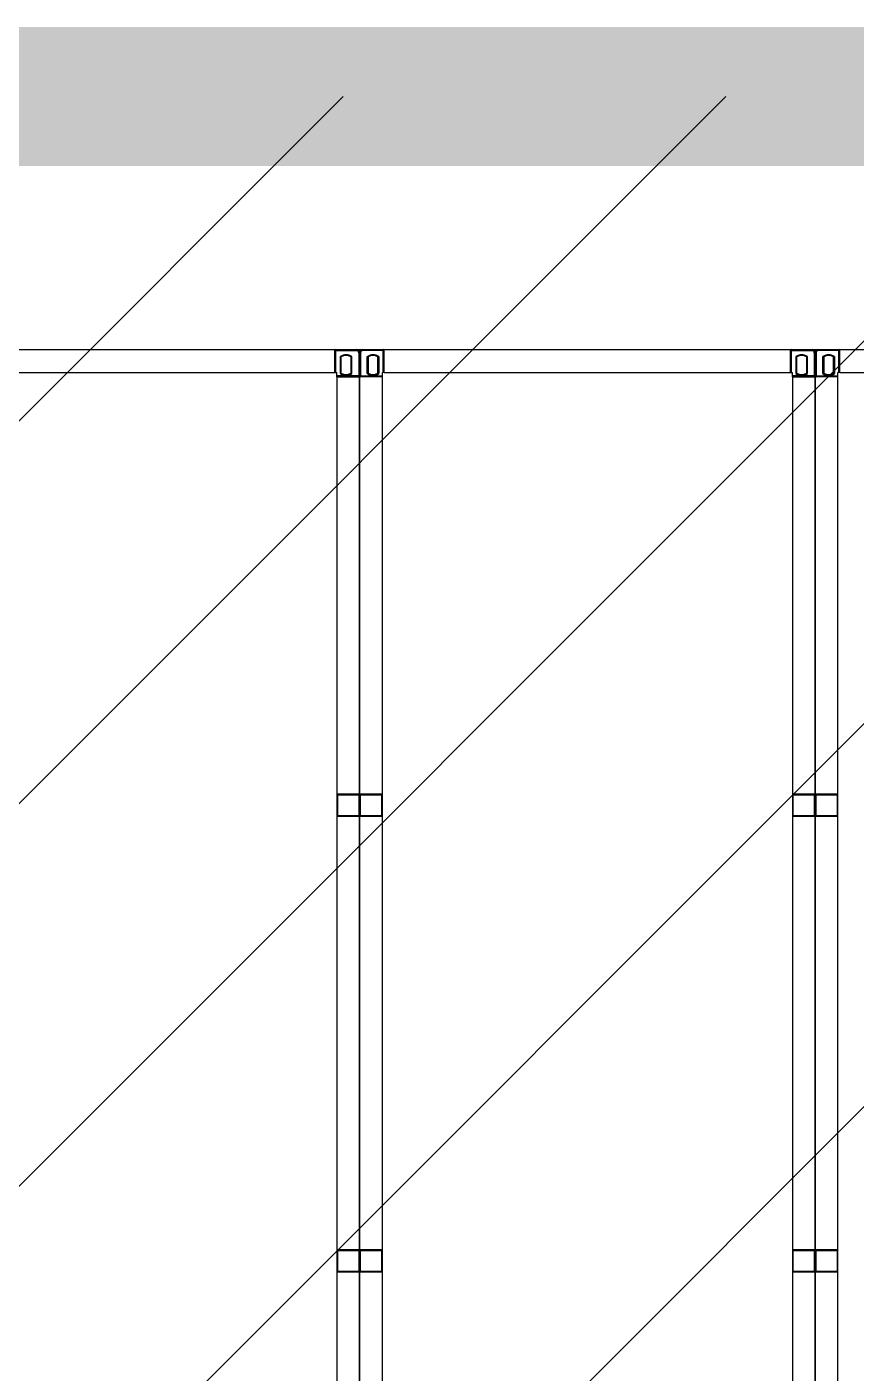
# Model space of a CAD drawing. Header units: millimetres. Extents: x 4133871 to 4440428, y -545651 to -495191.
# Drawn here: x 4277386 to 4277714, y -500047 to -499516 of the extents above; entities that cross this region are included whole.
import ezdxf

# ---------------------------------------------------------------- set-up
doc = ezdxf.new("R2010")
doc.units = ezdxf.units.MM
doc.header["$LTSCALE"] = 60
doc.layers.add('3', color=3, linetype='Continuous')

# ---------------------------------------------------------------- blocks, each defined once
blk = doc.blocks.new('KEY PLAN_NEW')
at = {"color": 253, "linetype": 'Continuous'}
for p, q in [((-1167.1, -1134.94), (-1167.1, -1131.94)), ((-1167.1, -1132.06), (-1166.98, -1132.06)), ((-1166.98, -1131.94), (-1166.98, -1132.06)), ((-1166.98, -1134.94), (-1166.98, -1132.06)), ((-1166.98, -1132.06), (-1164.27, -1132.06)), ((-1164.27, -1132.06), (-1164.27, -1131.94)), ((-1163.98, -1132.06), (-1163.98, -1132.06)), ((-1163.98, -1132.06), (-1163.98, -1132.06)), ((-1163.98, -1132.35), (-1163.86, -1132.35)), ((-1163.98, -1132.35), (-1163.98, -1135.38)), ((-1163.74, -1132.35), (-1163.86, -1132.35)), ((-1163.74, -1132.06), (-1163.74, -1132.06)), ((-1163.74, -1132.06), (-1163.74, -1132.06)), ((-1163.74, -1132.35), (-1163.74, -1135.38)), ((-1163.45, -1132.06), (-1163.45, -1131.94)), ((-1160.74, -1132.06), (-1163.45, -1132.06)), ((-1160.74, -1131.94), (-1160.74, -1132.06)), ((-1160.62, -1132.06), (-1160.74, -1132.06)), ((-1160.74, -1134.94), (-1160.74, -1132.06)), ((-1160.62, -1134.94), (-1160.62, -1131.94)), ((-1107.1, -1134.94), (-1107.1, -1131.94)), ((-1107.1, -1132.06), (-1106.98, -1132.06)), ((-1106.98, -1131.94), (-1106.98, -1132.06)), ((-1106.98, -1134.94), (-1106.98, -1132.06)), ((-1106.98, -1132.06), (-1104.27, -1132.06)), ((-1104.27, -1132.06), (-1104.27, -1131.94)), ((-1103.98, -1132.06), (-1103.98, -1132.06)), ((-1103.98, -1132.06), (-1103.98, -1132.06)), ((-1103.98, -1132.35), (-1103.86, -1132.35)), ((-1103.98, -1132.35), (-1103.98, -1135.38)), ((-1103.74, -1132.35), (-1103.86, -1132.35)), ((-1103.74, -1132.06), (-1103.74, -1132.06)), ((-1103.74, -1132.06), (-1103.74, -1132.06)), ((-1103.74, -1132.35), (-1103.74, -1135.38)), ((-1103.45, -1132.06), (-1103.45, -1131.94)), ((-1100.74, -1132.06), (-1103.45, -1132.06)), ((-1100.74, -1131.94), (-1100.74, -1132.06)), ((-1100.62, -1132.06), (-1100.74, -1132.06)), ((-1100.74, -1134.94), (-1100.74, -1132.06)), ((-1100.62, -1134.94), (-1100.62, -1131.94)), ((-1166.4, -1132.84), (-1166.4, -1135.1)), ((-1166.28, -1135.04), (-1166.28, -1132.91)), ((-1165.01, -1132.91), (-1165.01, -1135.04)), ((-1164.89, -1135.1), (-1164.89, -1132.84)), ((-1162.84, -1135.1), (-1162.84, -1132.84)), ((-1162.72, -1132.91), (-1162.72, -1135.04)), ((-1161.45, -1135.04), (-1161.45, -1132.91)), ((-1161.33, -1132.84), (-1161.33, -1135.1)), ((-1106.4, -1132.84), (-1106.4, -1135.1)), ((-1106.28, -1135.04), (-1106.28, -1132.91)), ((-1105.01, -1132.91), (-1105.01, -1135.04)), ((-1104.89, -1135.1), (-1104.89, -1132.84)), ((-1102.84, -1135.1), (-1102.84, -1132.84)), ((-1102.72, -1132.91), (-1102.72, -1135.04)), ((-1101.45, -1135.04), (-1101.45, -1132.91)), ((-1101.33, -1132.84), (-1101.33, -1135.1)), ((-1163.98, -1135.38), (-1166.86, -1135.38)), ((-1166.86, -1135.5), (-1163.86, -1135.5)), ((-1163.98, -1135.5), (-1163.98, -1135.38)), ((-1163.98, -1135.38), (-1163.86, -1135.38)), ((-1163.74, -1135.38), (-1163.86, -1135.38)), ((-1160.86, -1135.5), (-1163.86, -1135.5)), ((-1163.74, -1135.5), (-1163.74, -1135.38)), ((-1163.74, -1135.38), (-1160.86, -1135.38)), ((-1103.98, -1135.38), (-1106.86, -1135.38)), ((-1106.86, -1135.5), (-1103.86, -1135.5)), ((-1103.98, -1135.5), (-1103.98, -1135.38)), ((-1103.98, -1135.38), (-1103.86, -1135.38)), ((-1103.74, -1135.38), (-1103.86, -1135.38)), ((-1100.86, -1135.5), (-1103.86, -1135.5)), ((-1103.74, -1135.5), (-1103.74, -1135.38)), ((-1103.74, -1135.38), (-1100.86, -1135.38))]:
    blk.add_line(p, q, dxfattribs=at)
at = {"color": 253}
for p, q in [((-1220.62, -1134.94), (-1167.1, -1134.94)), ((-1167.1, -1134.94), (-1166.86, -1134.94)), ((-1166.86, -1135.5), (-1166.86, -1134.94)), ((-1166.86, -1135.5), (-1166.86, -1428.38)), ((-1160.62, -1134.94), (-1160.86, -1134.94)), ((-1160.86, -1135.5), (-1160.86, -1134.94)), ((-1160.86, -1428.38), (-1160.86, -1135.5)), ((-1160.62, -1134.94), (-1107.1, -1134.94)), ((-1107.1, -1134.94), (-1106.86, -1134.94)), ((-1106.86, -1135.5), (-1106.86, -1134.94)), ((-1106.86, -1135.5), (-1106.86, -1428.38)), ((-1100.62, -1134.94), (-1100.86, -1134.94)), ((-1100.86, -1135.5), (-1100.86, -1134.94)), ((-1100.86, -1428.38), (-1100.86, -1135.5)), ((-1100.62, -1134.94), (-1047.1, -1134.94)), ((-1166.86, -1190.44), (-1166.86, -1193.44)), ((-1166.86, -1190.44), (-1163.86, -1190.44)), ((-1166.74, -1193.32), (-1166.74, -1190.56)), ((-1166.74, -1190.56), (-1163.98, -1190.56)), ((-1163.98, -1190.56), (-1163.98, -1193.32)), ((-1163.98, -1190.56), (-1163.98, -1193.32)), ((-1163.86, -1193.44), (-1163.86, -1190.44)), ((-1163.86, -1190.44), (-1163.86, -1193.44)), ((-1163.86, -1190.44), (-1160.86, -1190.44)), ((-1163.74, -1193.32), (-1163.74, -1190.56)), ((-1163.74, -1190.56), (-1160.98, -1190.56)), ((-1160.98, -1190.56), (-1160.98, -1193.32)), ((-1160.98, -1190.56), (-1160.98, -1193.32)), ((-1160.86, -1193.44), (-1160.86, -1190.44)), ((-1106.86, -1190.44), (-1106.86, -1193.44)), ((-1106.86, -1190.44), (-1103.86, -1190.44)), ((-1106.74, -1193.32), (-1106.74, -1190.56)), ((-1106.74, -1190.56), (-1103.98, -1190.56)), ((-1103.98, -1190.56), (-1103.98, -1193.32)), ((-1103.98, -1190.56), (-1103.98, -1193.32)), ((-1103.86, -1193.44), (-1103.86, -1190.44)), ((-1103.86, -1190.44), (-1103.86, -1193.44)), ((-1103.86, -1190.44), (-1100.86, -1190.44)), ((-1103.74, -1193.32), (-1103.74, -1190.56)), ((-1103.74, -1190.56), (-1100.98, -1190.56)), ((-1100.98, -1190.56), (-1100.98, -1193.32)), ((-1100.98, -1190.56), (-1100.98, -1193.32)), ((-1100.86, -1193.44), (-1100.86, -1190.44)), ((-1163.86, -1193.44), (-1166.86, -1193.44)), ((-1163.98, -1193.32), (-1166.74, -1193.32)), ((-1160.86, -1193.44), (-1163.86, -1193.44)), ((-1160.98, -1193.32), (-1163.74, -1193.32)), ((-1103.86, -1193.44), (-1106.86, -1193.44)), ((-1103.98, -1193.32), (-1106.74, -1193.32)), ((-1100.86, -1193.44), (-1103.86, -1193.44)), ((-1100.98, -1193.32), (-1103.74, -1193.32)), ((-1166.86, -1250.44), (-1166.86, -1253.44)), ((-1166.86, -1250.44), (-1163.86, -1250.44)), ((-1166.74, -1253.32), (-1166.74, -1250.56)), ((-1166.74, -1250.56), (-1163.98, -1250.56)), ((-1163.98, -1250.56), (-1163.98, -1253.32)), ((-1163.98, -1250.56), (-1163.98, -1253.32)), ((-1163.86, -1253.44), (-1163.86, -1250.44)), ((-1163.86, -1250.44), (-1163.86, -1253.44)), ((-1163.86, -1250.44), (-1160.86, -1250.44)), ((-1163.74, -1253.32), (-1163.74, -1250.56)), ((-1163.74, -1250.56), (-1160.98, -1250.56)), ((-1160.98, -1250.56), (-1160.98, -1253.32)), ((-1160.98, -1250.56), (-1160.98, -1253.32)), ((-1160.86, -1253.44), (-1160.86, -1250.44)), ((-1106.86, -1250.44), (-1106.86, -1253.44)), ((-1106.86, -1250.44), (-1103.86, -1250.44)), ((-1106.74, -1253.32), (-1106.74, -1250.56)), ((-1106.74, -1250.56), (-1103.98, -1250.56)), ((-1103.98, -1250.56), (-1103.98, -1253.32)), ((-1103.98, -1250.56), (-1103.98, -1253.32)), ((-1103.86, -1253.44), (-1103.86, -1250.44)), ((-1103.86, -1250.44), (-1103.86, -1253.44)), ((-1103.86, -1250.44), (-1100.86, -1250.44)), ((-1103.74, -1253.32), (-1103.74, -1250.56)), ((-1103.74, -1250.56), (-1100.98, -1250.56)), ((-1100.98, -1250.56), (-1100.98, -1253.32)), ((-1100.98, -1250.56), (-1100.98, -1253.32)), ((-1100.86, -1253.44), (-1100.86, -1250.44)), ((-1163.86, -1253.44), (-1166.86, -1253.44)), ((-1163.98, -1253.32), (-1166.74, -1253.32)), ((-1160.86, -1253.44), (-1163.86, -1253.44)), ((-1160.98, -1253.32), (-1163.74, -1253.32)), ((-1103.86, -1253.44), (-1106.86, -1253.44)), ((-1103.98, -1253.32), (-1106.74, -1253.32)), ((-1100.86, -1253.44), (-1103.86, -1253.44)), ((-1100.98, -1253.32), (-1103.74, -1253.32))]:
    blk.add_line(p, q, dxfattribs=at)
for points in [[(-1223.86, -1131.94), (-1163.86, -1131.94), (-1163.86, -1431.94), (-1223.86, -1431.94)], [(-1163.86, -1131.94), (-1103.86, -1131.94), (-1103.86, -1431.94), (-1163.86, -1431.94)], [(-1103.86, -1131.94), (-1043.86, -1131.94), (-1043.86, -1431.94), (-1103.86, -1431.94)]]:
    blk.add_lwpolyline(points, close=True, dxfattribs=at)
at = {"color": 253, "linetype": 'Continuous'}
for centre, radius, start, end in [((-1166.98, -1132.06), 0.12, 90, 180), ((-1165.64, -1133.97), 1.36, 56.2792, 123.7208), ((-1165.64, -1133.97), 1.24, 59.1964, 120.8036), ((-1164.27, -1132.35), 0.41, 0, 90), ((-1164.27, -1132.35), 0.29, 0, 90), ((-1163.45, -1132.35), 0.41, 90, 180), ((-1163.45, -1132.35), 0.29, 90, 180), ((-1162.08, -1133.97), 1.36, 56.2792, 123.7208), ((-1162.08, -1133.97), 1.24, 59.1964, 120.8036), ((-1160.74, -1132.06), 0.12, 0, 90), ((-1106.98, -1132.06), 0.12, 90, 180), ((-1105.64, -1133.97), 1.36, 56.2792, 123.7208), ((-1105.64, -1133.97), 1.24, 59.1964, 120.8036), ((-1104.27, -1132.35), 0.41, 0, 90), ((-1104.27, -1132.35), 0.29, 0, 90), ((-1103.45, -1132.35), 0.41, 90, 180), ((-1103.45, -1132.35), 0.29, 90, 180), ((-1102.08, -1133.97), 1.36, 56.2792, 123.7208), ((-1102.08, -1133.97), 1.24, 59.1964, 120.8036), ((-1100.74, -1132.06), 0.12, 0, 90), ((-1165.64, -1133.97), 1.36, 236.2792, 303.7208), ((-1165.64, -1133.97), 1.24, 239.1964, 300.8036), ((-1163.98, -1135.38), 0.12, 270, 0), ((-1163.74, -1135.38), 0.12, 180, 270), ((-1162.08, -1133.97), 1.36, 236.2792, 303.7208), ((-1162.08, -1133.97), 1.24, 239.1964, 300.8036), ((-1105.64, -1133.97), 1.36, 236.2792, 303.7208), ((-1105.64, -1133.97), 1.24, 239.1964, 300.8036), ((-1103.98, -1135.38), 0.12, 270, 0), ((-1103.74, -1135.38), 0.12, 180, 270), ((-1102.08, -1133.97), 1.36, 236.2792, 303.7208), ((-1102.08, -1133.97), 1.24, 239.1964, 300.8036)]:
    blk.add_arc(centre, radius, start, end, dxfattribs=at)
for points, knots in [([(-1166.28, -1132.91), (-1166.28, -1132.91, 46), (-1166.28, -1132.91, 46), (-1166.28, -1132.91, 46), (-1166.28, -1132.91, 46), (-1166.28, -1132.91, 46), (-1166.28, -1132.91, 46), (-1166.28, -1132.91, 46), (-1166.28, -1132.91, 46), (-1166.28, -1132.91, 46), (-1166.28, -1132.9, 46), (-1166.29, -1132.9, 46), (-1166.29, -1132.9, 46), (-1166.29, -1132.9, 46), (-1166.29, -1132.9, 46), (-1166.29, -1132.9, 46), (-1166.3, -1132.9, 46), (-1166.3, -1132.9, 46), (-1166.3, -1132.9, 46), (-1166.3, -1132.9, 46), (-1166.3, -1132.89, 46), (-1166.3, -1132.89, 46), (-1166.31, -1132.89, 46), (-1166.31, -1132.89, 46), (-1166.32, -1132.89, 46), (-1166.32, -1132.89, 46), (-1166.32, -1132.88, 46), (-1166.32, -1132.88, 46), (-1166.32, -1132.88, 46), (-1166.32, -1132.88, 46), (-1166.33, -1132.88, 46), (-1166.33, -1132.88, 46), (-1166.34, -1132.88, 46), (-1166.34, -1132.87, 46), (-1166.35, -1132.87, 46), (-1166.35, -1132.87, 46), (-1166.35, -1132.87, 46), (-1166.35, -1132.87, 46), (-1166.36, -1132.86, 46), (-1166.36, -1132.86, 46), (-1166.36, -1132.86, 46), (-1166.36, -1132.86, 46), (-1166.37, -1132.86, 46), (-1166.37, -1132.86, 46), (-1166.38, -1132.85, 46), (-1166.38, -1132.85, 46), (-1166.39, -1132.85, 46), (-1166.39, -1132.85, 46), (-1166.39, -1132.84, 46), (-1166.39, -1132.84, 46), (-1166.39, -1132.84, 46), (-1166.4, -1132.84, 46), (-1166.4, -1132.84, 46), (-1166.4, -1132.84, 46)], [0, 0, 0, 0, 0.06206, 0.12459, 0.12459, 0.155854, 0.155854, 0.171487, 0.171487, 0.187119, 0.187119, 0.249648, 0.249648, 0.312178, 0.312178, 0.343442, 0.343442, 0.359075, 0.359075, 0.374707, 0.374707, 0.437236, 0.437236, 0.499766, 0.499766, 0.53103, 0.53103, 0.546663, 0.546663, 0.562295, 0.562295, 0.624824, 0.624824, 0.687353, 0.687353, 0.749883, 0.749883, 0.765515, 0.765515, 0.781147, 0.781147, 0.812412, 0.812412, 0.874941, 0.874941, 0.937471, 0.937471, 0.968735, 0.968735, 0.984368, 0.992184, 0.992184, 1, 1, 1, 1]), ([(-1164.89, -1132.84), (-1164.89, -1132.84, 46), (-1164.89, -1132.84, 46), (-1164.89, -1132.84, 46), (-1164.89, -1132.84, 46), (-1164.89, -1132.84, 46), (-1164.89, -1132.85, 46), (-1164.9, -1132.85, 46), (-1164.9, -1132.85, 46), (-1164.91, -1132.85, 46), (-1164.91, -1132.86, 46), (-1164.92, -1132.86, 46), (-1164.92, -1132.86, 46), (-1164.92, -1132.86, 46), (-1164.93, -1132.86, 46), (-1164.93, -1132.86, 46), (-1164.93, -1132.87, 46), (-1164.93, -1132.87, 46), (-1164.93, -1132.87, 46), (-1164.94, -1132.87, 46), (-1164.94, -1132.87, 46), (-1164.95, -1132.88, 46), (-1164.95, -1132.88, 46), (-1164.96, -1132.88, 46), (-1164.96, -1132.88, 46), (-1164.96, -1132.88, 46), (-1164.96, -1132.88, 46), (-1164.96, -1132.88, 46), (-1164.97, -1132.89, 46), (-1164.97, -1132.89, 46), (-1164.97, -1132.89, 46), (-1164.97, -1132.89, 46), (-1164.98, -1132.89, 46), (-1164.98, -1132.89, 46), (-1164.99, -1132.9, 46), (-1164.99, -1132.9, 46), (-1164.99, -1132.9, 46), (-1164.99, -1132.9, 46), (-1164.99, -1132.9, 46), (-1164.99, -1132.9, 46), (-1164.99, -1132.9, 46), (-1164.99, -1132.9, 46), (-1165, -1132.9, 46), (-1165, -1132.9, 46), (-1165, -1132.91, 46), (-1165, -1132.91, 46), (-1165, -1132.91, 46), (-1165, -1132.91, 46), (-1165, -1132.91, 46), (-1165, -1132.91, 46), (-1165.01, -1132.91, 46), (-1165.01, -1132.91, 46), (-1165.01, -1132.91, 46), (-1165.01, -1132.91, 46)], [0, 0, 0, 0, 0.00782, 0.00782, 0.015639, 0.031279, 0.031279, 0.062557, 0.062557, 0.125114, 0.125114, 0.187671, 0.187671, 0.21895, 0.21895, 0.234589, 0.234589, 0.250228, 0.250228, 0.312785, 0.312785, 0.375342, 0.375342, 0.437899, 0.437899, 0.453538, 0.453538, 0.469178, 0.469178, 0.500456, 0.500456, 0.563013, 0.563013, 0.62557, 0.62557, 0.641209, 0.641209, 0.656849, 0.656849, 0.688127, 0.688127, 0.750684, 0.750684, 0.813241, 0.813241, 0.828881, 0.828881, 0.84452, 0.84452, 0.875798, 0.875798, 0.938355, 1, 1, 1, 1]), ([(-1162.84, -1132.84), (-1162.84, -1132.84, 46), (-1162.84, -1132.84, 46), (-1162.83, -1132.84, 46), (-1162.83, -1132.84, 46), (-1162.83, -1132.84, 46), (-1162.83, -1132.85, 46), (-1162.83, -1132.85, 46), (-1162.82, -1132.85, 46), (-1162.82, -1132.85, 46), (-1162.81, -1132.86, 46), (-1162.81, -1132.86, 46), (-1162.8, -1132.86, 46), (-1162.8, -1132.86, 46), (-1162.8, -1132.86, 46), (-1162.8, -1132.86, 46), (-1162.79, -1132.87, 46), (-1162.79, -1132.87, 46), (-1162.79, -1132.87, 46), (-1162.79, -1132.87, 46), (-1162.78, -1132.87, 46), (-1162.78, -1132.88, 46), (-1162.77, -1132.88, 46), (-1162.77, -1132.88, 46), (-1162.76, -1132.88, 46), (-1162.76, -1132.88, 46), (-1162.76, -1132.88, 46), (-1162.76, -1132.88, 46), (-1162.76, -1132.89, 46), (-1162.76, -1132.89, 46), (-1162.75, -1132.89, 46), (-1162.75, -1132.89, 46), (-1162.74, -1132.89, 46), (-1162.74, -1132.89, 46), (-1162.74, -1132.9, 46), (-1162.74, -1132.9, 46), (-1162.74, -1132.9, 46), (-1162.74, -1132.9, 46), (-1162.73, -1132.9, 46), (-1162.73, -1132.9, 46), (-1162.73, -1132.9, 46), (-1162.73, -1132.9, 46), (-1162.73, -1132.9, 46), (-1162.72, -1132.9, 46), (-1162.72, -1132.91, 46), (-1162.72, -1132.91, 46), (-1162.72, -1132.91, 46), (-1162.72, -1132.91, 46), (-1162.72, -1132.91, 46), (-1162.72, -1132.91, 46), (-1162.72, -1132.91, 46), (-1162.72, -1132.91, 46), (-1162.72, -1132.91, 46), (-1162.72, -1132.91, 46)], [0, 0, 0, 0, 0.00782, 0.00782, 0.015639, 0.031279, 0.031279, 0.062557, 0.062557, 0.125114, 0.125114, 0.187671, 0.187671, 0.21895, 0.21895, 0.234589, 0.234589, 0.250228, 0.250228, 0.312785, 0.312785, 0.375342, 0.375342, 0.437899, 0.437899, 0.453538, 0.453538, 0.469178, 0.469178, 0.500456, 0.500456, 0.563013, 0.563013, 0.62557, 0.62557, 0.641209, 0.641209, 0.656849, 0.656849, 0.688127, 0.688127, 0.750684, 0.750684, 0.813241, 0.813241, 0.828881, 0.828881, 0.84452, 0.84452, 0.875798, 0.875798, 0.938355, 1, 1, 1, 1]), ([(-1161.45, -1132.91), (-1161.45, -1132.91, 46), (-1161.45, -1132.91, 46), (-1161.45, -1132.91, 46), (-1161.44, -1132.91, 46), (-1161.44, -1132.91, 46), (-1161.44, -1132.91, 46), (-1161.44, -1132.91, 46), (-1161.44, -1132.91, 46), (-1161.44, -1132.91, 46), (-1161.44, -1132.9, 46), (-1161.44, -1132.9, 46), (-1161.43, -1132.9, 46), (-1161.43, -1132.9, 46), (-1161.43, -1132.9, 46), (-1161.43, -1132.9, 46), (-1161.43, -1132.9, 46), (-1161.43, -1132.9, 46), (-1161.43, -1132.9, 46), (-1161.43, -1132.9, 46), (-1161.42, -1132.89, 46), (-1161.42, -1132.89, 46), (-1161.41, -1132.89, 46), (-1161.41, -1132.89, 46), (-1161.41, -1132.89, 46), (-1161.41, -1132.89, 46), (-1161.4, -1132.88, 46), (-1161.4, -1132.88, 46), (-1161.4, -1132.88, 46), (-1161.4, -1132.88, 46), (-1161.4, -1132.88, 46), (-1161.39, -1132.88, 46), (-1161.39, -1132.88, 46), (-1161.38, -1132.87, 46), (-1161.38, -1132.87, 46), (-1161.37, -1132.87, 46), (-1161.37, -1132.87, 46), (-1161.37, -1132.87, 46), (-1161.37, -1132.86, 46), (-1161.37, -1132.86, 46), (-1161.36, -1132.86, 46), (-1161.36, -1132.86, 46), (-1161.36, -1132.86, 46), (-1161.35, -1132.86, 46), (-1161.35, -1132.85, 46), (-1161.34, -1132.85, 46), (-1161.34, -1132.85, 46), (-1161.33, -1132.85, 46), (-1161.33, -1132.84, 46), (-1161.33, -1132.84, 46), (-1161.33, -1132.84, 46), (-1161.33, -1132.84, 46), (-1161.33, -1132.84, 46), (-1161.33, -1132.84, 46)], [0, 0, 0, 0, 0.06206, 0.12459, 0.12459, 0.155854, 0.155854, 0.171487, 0.171487, 0.187119, 0.187119, 0.249648, 0.249648, 0.312178, 0.312178, 0.343442, 0.343442, 0.359075, 0.359075, 0.374707, 0.374707, 0.437236, 0.437236, 0.499766, 0.499766, 0.53103, 0.53103, 0.546663, 0.546663, 0.562295, 0.562295, 0.624824, 0.624824, 0.687353, 0.687353, 0.749883, 0.749883, 0.765515, 0.765515, 0.781147, 0.781147, 0.812412, 0.812412, 0.874941, 0.874941, 0.937471, 0.937471, 0.968735, 0.968735, 0.984368, 0.992184, 0.992184, 1, 1, 1, 1]), ([(-1106.28, -1132.91), (-1106.28, -1132.91, 46), (-1106.28, -1132.91, 46), (-1106.28, -1132.91, 46), (-1106.28, -1132.91, 46), (-1106.28, -1132.91, 46), (-1106.28, -1132.91, 46), (-1106.28, -1132.91, 46), (-1106.28, -1132.91, 46), (-1106.28, -1132.91, 46), (-1106.28, -1132.9, 46), (-1106.29, -1132.9, 46), (-1106.29, -1132.9, 46), (-1106.29, -1132.9, 46), (-1106.29, -1132.9, 46), (-1106.29, -1132.9, 46), (-1106.3, -1132.9, 46), (-1106.3, -1132.9, 46), (-1106.3, -1132.9, 46), (-1106.3, -1132.9, 46), (-1106.3, -1132.89, 46), (-1106.3, -1132.89, 46), (-1106.31, -1132.89, 46), (-1106.31, -1132.89, 46), (-1106.32, -1132.89, 46), (-1106.32, -1132.89, 46), (-1106.32, -1132.88, 46), (-1106.32, -1132.88, 46), (-1106.32, -1132.88, 46), (-1106.32, -1132.88, 46), (-1106.33, -1132.88, 46), (-1106.33, -1132.88, 46), (-1106.34, -1132.88, 46), (-1106.34, -1132.87, 46), (-1106.35, -1132.87, 46), (-1106.35, -1132.87, 46), (-1106.35, -1132.87, 46), (-1106.35, -1132.87, 46), (-1106.36, -1132.86, 46), (-1106.36, -1132.86, 46), (-1106.36, -1132.86, 46), (-1106.36, -1132.86, 46), (-1106.37, -1132.86, 46), (-1106.37, -1132.86, 46), (-1106.38, -1132.85, 46), (-1106.38, -1132.85, 46), (-1106.39, -1132.85, 46), (-1106.39, -1132.85, 46), (-1106.39, -1132.84, 46), (-1106.39, -1132.84, 46), (-1106.39, -1132.84, 46), (-1106.4, -1132.84, 46), (-1106.4, -1132.84, 46), (-1106.4, -1132.84, 46)], [0, 0, 0, 0, 0.06206, 0.12459, 0.12459, 0.155854, 0.155854, 0.171487, 0.171487, 0.187119, 0.187119, 0.249648, 0.249648, 0.312178, 0.312178, 0.343442, 0.343442, 0.359075, 0.359075, 0.374707, 0.374707, 0.437236, 0.437236, 0.499766, 0.499766, 0.53103, 0.53103, 0.546663, 0.546663, 0.562295, 0.562295, 0.624824, 0.624824, 0.687353, 0.687353, 0.749883, 0.749883, 0.765515, 0.765515, 0.781147, 0.781147, 0.812412, 0.812412, 0.874941, 0.874941, 0.937471, 0.937471, 0.968735, 0.968735, 0.984368, 0.992184, 0.992184, 1, 1, 1, 1]), ([(-1104.89, -1132.84), (-1104.89, -1132.84, 46), (-1104.89, -1132.84, 46), (-1104.89, -1132.84, 46), (-1104.89, -1132.84, 46), (-1104.89, -1132.84, 46), (-1104.89, -1132.85, 46), (-1104.9, -1132.85, 46), (-1104.9, -1132.85, 46), (-1104.91, -1132.85, 46), (-1104.91, -1132.86, 46), (-1104.92, -1132.86, 46), (-1104.92, -1132.86, 46), (-1104.92, -1132.86, 46), (-1104.93, -1132.86, 46), (-1104.93, -1132.86, 46), (-1104.93, -1132.87, 46), (-1104.93, -1132.87, 46), (-1104.93, -1132.87, 46), (-1104.94, -1132.87, 46), (-1104.94, -1132.87, 46), (-1104.95, -1132.88, 46), (-1104.95, -1132.88, 46), (-1104.96, -1132.88, 46), (-1104.96, -1132.88, 46), (-1104.96, -1132.88, 46), (-1104.96, -1132.88, 46), (-1104.96, -1132.88, 46), (-1104.97, -1132.89, 46), (-1104.97, -1132.89, 46), (-1104.97, -1132.89, 46), (-1104.97, -1132.89, 46), (-1104.98, -1132.89, 46), (-1104.98, -1132.89, 46), (-1104.99, -1132.9, 46), (-1104.99, -1132.9, 46), (-1104.99, -1132.9, 46), (-1104.99, -1132.9, 46), (-1104.99, -1132.9, 46), (-1104.99, -1132.9, 46), (-1104.99, -1132.9, 46), (-1104.99, -1132.9, 46), (-1105, -1132.9, 46), (-1105, -1132.9, 46), (-1105, -1132.91, 46), (-1105, -1132.91, 46), (-1105, -1132.91, 46), (-1105, -1132.91, 46), (-1105, -1132.91, 46), (-1105, -1132.91, 46), (-1105.01, -1132.91, 46), (-1105.01, -1132.91, 46), (-1105.01, -1132.91, 46), (-1105.01, -1132.91, 46)], [0, 0, 0, 0, 0.00782, 0.00782, 0.015639, 0.031279, 0.031279, 0.062557, 0.062557, 0.125114, 0.125114, 0.187671, 0.187671, 0.21895, 0.21895, 0.234589, 0.234589, 0.250228, 0.250228, 0.312785, 0.312785, 0.375342, 0.375342, 0.437899, 0.437899, 0.453538, 0.453538, 0.469178, 0.469178, 0.500456, 0.500456, 0.563013, 0.563013, 0.62557, 0.62557, 0.641209, 0.641209, 0.656849, 0.656849, 0.688127, 0.688127, 0.750684, 0.750684, 0.813241, 0.813241, 0.828881, 0.828881, 0.84452, 0.84452, 0.875798, 0.875798, 0.938355, 1, 1, 1, 1]), ([(-1102.84, -1132.84), (-1102.84, -1132.84, 46), (-1102.84, -1132.84, 46), (-1102.83, -1132.84, 46), (-1102.83, -1132.84, 46), (-1102.83, -1132.84, 46), (-1102.83, -1132.85, 46), (-1102.83, -1132.85, 46), (-1102.82, -1132.85, 46), (-1102.82, -1132.85, 46), (-1102.81, -1132.86, 46), (-1102.81, -1132.86, 46), (-1102.8, -1132.86, 46), (-1102.8, -1132.86, 46), (-1102.8, -1132.86, 46), (-1102.8, -1132.86, 46), (-1102.79, -1132.87, 46), (-1102.79, -1132.87, 46), (-1102.79, -1132.87, 46), (-1102.79, -1132.87, 46), (-1102.78, -1132.87, 46), (-1102.78, -1132.88, 46), (-1102.77, -1132.88, 46), (-1102.77, -1132.88, 46), (-1102.76, -1132.88, 46), (-1102.76, -1132.88, 46), (-1102.76, -1132.88, 46), (-1102.76, -1132.88, 46), (-1102.76, -1132.89, 46), (-1102.76, -1132.89, 46), (-1102.75, -1132.89, 46), (-1102.75, -1132.89, 46), (-1102.74, -1132.89, 46), (-1102.74, -1132.89, 46), (-1102.74, -1132.9, 46), (-1102.74, -1132.9, 46), (-1102.74, -1132.9, 46), (-1102.74, -1132.9, 46), (-1102.73, -1132.9, 46), (-1102.73, -1132.9, 46), (-1102.73, -1132.9, 46), (-1102.73, -1132.9, 46), (-1102.73, -1132.9, 46), (-1102.72, -1132.9, 46), (-1102.72, -1132.91, 46), (-1102.72, -1132.91, 46), (-1102.72, -1132.91, 46), (-1102.72, -1132.91, 46), (-1102.72, -1132.91, 46), (-1102.72, -1132.91, 46), (-1102.72, -1132.91, 46), (-1102.72, -1132.91, 46), (-1102.72, -1132.91, 46), (-1102.72, -1132.91, 46)], [0, 0, 0, 0, 0.00782, 0.00782, 0.015639, 0.031279, 0.031279, 0.062557, 0.062557, 0.125114, 0.125114, 0.187671, 0.187671, 0.21895, 0.21895, 0.234589, 0.234589, 0.250228, 0.250228, 0.312785, 0.312785, 0.375342, 0.375342, 0.437899, 0.437899, 0.453538, 0.453538, 0.469178, 0.469178, 0.500456, 0.500456, 0.563013, 0.563013, 0.62557, 0.62557, 0.641209, 0.641209, 0.656849, 0.656849, 0.688127, 0.688127, 0.750684, 0.750684, 0.813241, 0.813241, 0.828881, 0.828881, 0.84452, 0.84452, 0.875798, 0.875798, 0.938355, 1, 1, 1, 1]), ([(-1101.45, -1132.91), (-1101.45, -1132.91, 46), (-1101.45, -1132.91, 46), (-1101.45, -1132.91, 46), (-1101.44, -1132.91, 46), (-1101.44, -1132.91, 46), (-1101.44, -1132.91, 46), (-1101.44, -1132.91, 46), (-1101.44, -1132.91, 46), (-1101.44, -1132.91, 46), (-1101.44, -1132.9, 46), (-1101.44, -1132.9, 46), (-1101.43, -1132.9, 46), (-1101.43, -1132.9, 46), (-1101.43, -1132.9, 46), (-1101.43, -1132.9, 46), (-1101.43, -1132.9, 46), (-1101.43, -1132.9, 46), (-1101.43, -1132.9, 46), (-1101.43, -1132.9, 46), (-1101.42, -1132.89, 46), (-1101.42, -1132.89, 46), (-1101.41, -1132.89, 46), (-1101.41, -1132.89, 46), (-1101.41, -1132.89, 46), (-1101.41, -1132.89, 46), (-1101.4, -1132.88, 46), (-1101.4, -1132.88, 46), (-1101.4, -1132.88, 46), (-1101.4, -1132.88, 46), (-1101.4, -1132.88, 46), (-1101.39, -1132.88, 46), (-1101.39, -1132.88, 46), (-1101.38, -1132.87, 46), (-1101.38, -1132.87, 46), (-1101.37, -1132.87, 46), (-1101.37, -1132.87, 46), (-1101.37, -1132.87, 46), (-1101.37, -1132.86, 46), (-1101.37, -1132.86, 46), (-1101.36, -1132.86, 46), (-1101.36, -1132.86, 46), (-1101.36, -1132.86, 46), (-1101.35, -1132.86, 46), (-1101.35, -1132.85, 46), (-1101.34, -1132.85, 46), (-1101.34, -1132.85, 46), (-1101.33, -1132.85, 46), (-1101.33, -1132.84, 46), (-1101.33, -1132.84, 46), (-1101.33, -1132.84, 46), (-1101.33, -1132.84, 46), (-1101.33, -1132.84, 46), (-1101.33, -1132.84, 46)], [0, 0, 0, 0, 0.06206, 0.12459, 0.12459, 0.155854, 0.155854, 0.171487, 0.171487, 0.187119, 0.187119, 0.249648, 0.249648, 0.312178, 0.312178, 0.343442, 0.343442, 0.359075, 0.359075, 0.374707, 0.374707, 0.437236, 0.437236, 0.499766, 0.499766, 0.53103, 0.53103, 0.546663, 0.546663, 0.562295, 0.562295, 0.624824, 0.624824, 0.687353, 0.687353, 0.749883, 0.749883, 0.765515, 0.765515, 0.781147, 0.781147, 0.812412, 0.812412, 0.874941, 0.874941, 0.937471, 0.937471, 0.968735, 0.968735, 0.984368, 0.992184, 0.992184, 1, 1, 1, 1]), ([(-1166.28, -1135.04), (-1166.28, -1135.04, 46), (-1166.28, -1135.04, 46), (-1166.28, -1135.04, 46), (-1166.28, -1135.04, 46), (-1166.28, -1135.04, 46), (-1166.28, -1135.04, 46), (-1166.28, -1135.04, 46), (-1166.28, -1135.04, 46), (-1166.28, -1135.04, 46), (-1166.28, -1135.04, 46), (-1166.29, -1135.04, 46), (-1166.29, -1135.05, 46), (-1166.29, -1135.05, 46), (-1166.29, -1135.05, 46), (-1166.29, -1135.05, 46), (-1166.3, -1135.05, 46), (-1166.3, -1135.05, 46), (-1166.3, -1135.05, 46), (-1166.3, -1135.05, 46), (-1166.3, -1135.05, 46), (-1166.3, -1135.05, 46), (-1166.31, -1135.06, 46), (-1166.31, -1135.06, 46), (-1166.32, -1135.06, 46), (-1166.32, -1135.06, 46), (-1166.32, -1135.06, 46), (-1166.32, -1135.06, 46), (-1166.32, -1135.06, 46), (-1166.32, -1135.06, 46), (-1166.33, -1135.07, 46), (-1166.33, -1135.07, 46), (-1166.34, -1135.07, 46), (-1166.34, -1135.07, 46), (-1166.35, -1135.08, 46), (-1166.35, -1135.08, 46), (-1166.35, -1135.08, 46), (-1166.35, -1135.08, 46), (-1166.36, -1135.08, 46), (-1166.36, -1135.08, 46), (-1166.36, -1135.09, 46), (-1166.36, -1135.09, 46), (-1166.37, -1135.09, 46), (-1166.37, -1135.09, 46), (-1166.38, -1135.09, 46), (-1166.38, -1135.1, 46), (-1166.39, -1135.1, 46), (-1166.39, -1135.1, 46), (-1166.39, -1135.1, 46), (-1166.39, -1135.1, 46), (-1166.39, -1135.1, 46), (-1166.4, -1135.1, 46), (-1166.4, -1135.1, 46), (-1166.4, -1135.1, 46)], [0, 0, 0, 0, 0.06206, 0.12459, 0.12459, 0.155854, 0.155854, 0.171487, 0.171487, 0.187119, 0.187119, 0.249648, 0.249648, 0.312178, 0.312178, 0.343442, 0.343442, 0.359075, 0.359075, 0.374707, 0.374707, 0.437236, 0.437236, 0.499766, 0.499766, 0.53103, 0.53103, 0.546663, 0.546663, 0.562295, 0.562295, 0.624824, 0.624824, 0.687353, 0.687353, 0.749883, 0.749883, 0.765515, 0.765515, 0.781147, 0.781147, 0.812412, 0.812412, 0.874941, 0.874941, 0.937471, 0.937471, 0.968735, 0.968735, 0.984368, 0.992184, 0.992184, 1, 1, 1, 1]), ([(-1164.89, -1135.1), (-1164.89, -1135.1, 46), (-1164.89, -1135.1, 46), (-1164.89, -1135.1, 46), (-1164.89, -1135.1, 46), (-1164.89, -1135.1, 46), (-1164.89, -1135.1, 46), (-1164.9, -1135.1, 46), (-1164.9, -1135.1, 46), (-1164.91, -1135.09, 46), (-1164.91, -1135.09, 46), (-1164.92, -1135.09, 46), (-1164.92, -1135.09, 46), (-1164.92, -1135.09, 46), (-1164.93, -1135.08, 46), (-1164.93, -1135.08, 46), (-1164.93, -1135.08, 46), (-1164.93, -1135.08, 46), (-1164.93, -1135.08, 46), (-1164.94, -1135.08, 46), (-1164.94, -1135.07, 46), (-1164.95, -1135.07, 46), (-1164.95, -1135.07, 46), (-1164.96, -1135.07, 46), (-1164.96, -1135.06, 46), (-1164.96, -1135.06, 46), (-1164.96, -1135.06, 46), (-1164.96, -1135.06, 46), (-1164.97, -1135.06, 46), (-1164.97, -1135.06, 46), (-1164.97, -1135.06, 46), (-1164.97, -1135.06, 46), (-1164.98, -1135.05, 46), (-1164.98, -1135.05, 46), (-1164.99, -1135.05, 46), (-1164.99, -1135.05, 46), (-1164.99, -1135.05, 46), (-1164.99, -1135.05, 46), (-1164.99, -1135.05, 46), (-1164.99, -1135.05, 46), (-1164.99, -1135.05, 46), (-1164.99, -1135.05, 46), (-1165, -1135.04, 46), (-1165, -1135.04, 46), (-1165, -1135.04, 46), (-1165, -1135.04, 46), (-1165, -1135.04, 46), (-1165, -1135.04, 46), (-1165, -1135.04, 46), (-1165, -1135.04, 46), (-1165.01, -1135.04, 46), (-1165.01, -1135.04, 46), (-1165.01, -1135.04, 46), (-1165.01, -1135.04, 46)], [0, 0, 0, 0, 0.00782, 0.00782, 0.015639, 0.031279, 0.031279, 0.062557, 0.062557, 0.125114, 0.125114, 0.187671, 0.187671, 0.21895, 0.21895, 0.234589, 0.234589, 0.250228, 0.250228, 0.312785, 0.312785, 0.375342, 0.375342, 0.437899, 0.437899, 0.453538, 0.453538, 0.469178, 0.469178, 0.500456, 0.500456, 0.563013, 0.563013, 0.62557, 0.62557, 0.641209, 0.641209, 0.656849, 0.656849, 0.688127, 0.688127, 0.750684, 0.750684, 0.813241, 0.813241, 0.828881, 0.828881, 0.84452, 0.84452, 0.875798, 0.875798, 0.938355, 1, 1, 1, 1]), ([(-1162.84, -1135.1), (-1162.84, -1135.1, 46), (-1162.84, -1135.1, 46), (-1162.83, -1135.1, 46), (-1162.83, -1135.1, 46), (-1162.83, -1135.1, 46), (-1162.83, -1135.1, 46), (-1162.83, -1135.1, 46), (-1162.82, -1135.1, 46), (-1162.82, -1135.09, 46), (-1162.81, -1135.09, 46), (-1162.81, -1135.09, 46), (-1162.8, -1135.09, 46), (-1162.8, -1135.09, 46), (-1162.8, -1135.08, 46), (-1162.8, -1135.08, 46), (-1162.79, -1135.08, 46), (-1162.79, -1135.08, 46), (-1162.79, -1135.08, 46), (-1162.79, -1135.08, 46), (-1162.78, -1135.07, 46), (-1162.78, -1135.07, 46), (-1162.77, -1135.07, 46), (-1162.77, -1135.07, 46), (-1162.76, -1135.06, 46), (-1162.76, -1135.06, 46), (-1162.76, -1135.06, 46), (-1162.76, -1135.06, 46), (-1162.76, -1135.06, 46), (-1162.76, -1135.06, 46), (-1162.75, -1135.06, 46), (-1162.75, -1135.06, 46), (-1162.74, -1135.05, 46), (-1162.74, -1135.05, 46), (-1162.74, -1135.05, 46), (-1162.74, -1135.05, 46), (-1162.74, -1135.05, 46), (-1162.74, -1135.05, 46), (-1162.73, -1135.05, 46), (-1162.73, -1135.05, 46), (-1162.73, -1135.05, 46), (-1162.73, -1135.05, 46), (-1162.73, -1135.04, 46), (-1162.72, -1135.04, 46), (-1162.72, -1135.04, 46), (-1162.72, -1135.04, 46), (-1162.72, -1135.04, 46), (-1162.72, -1135.04, 46), (-1162.72, -1135.04, 46), (-1162.72, -1135.04, 46), (-1162.72, -1135.04, 46), (-1162.72, -1135.04, 46), (-1162.72, -1135.04, 46), (-1162.72, -1135.04, 46)], [0, 0, 0, 0, 0.00782, 0.00782, 0.015639, 0.031279, 0.031279, 0.062557, 0.062557, 0.125114, 0.125114, 0.187671, 0.187671, 0.21895, 0.21895, 0.234589, 0.234589, 0.250228, 0.250228, 0.312785, 0.312785, 0.375342, 0.375342, 0.437899, 0.437899, 0.453538, 0.453538, 0.469178, 0.469178, 0.500456, 0.500456, 0.563013, 0.563013, 0.62557, 0.62557, 0.641209, 0.641209, 0.656849, 0.656849, 0.688127, 0.688127, 0.750684, 0.750684, 0.813241, 0.813241, 0.828881, 0.828881, 0.84452, 0.84452, 0.875798, 0.875798, 0.938355, 1, 1, 1, 1]), ([(-1161.45, -1135.04), (-1161.45, -1135.04, 46), (-1161.45, -1135.04, 46), (-1161.45, -1135.04, 46), (-1161.44, -1135.04, 46), (-1161.44, -1135.04, 46), (-1161.44, -1135.04, 46), (-1161.44, -1135.04, 46), (-1161.44, -1135.04, 46), (-1161.44, -1135.04, 46), (-1161.44, -1135.04, 46), (-1161.44, -1135.04, 46), (-1161.43, -1135.05, 46), (-1161.43, -1135.05, 46), (-1161.43, -1135.05, 46), (-1161.43, -1135.05, 46), (-1161.43, -1135.05, 46), (-1161.43, -1135.05, 46), (-1161.43, -1135.05, 46), (-1161.43, -1135.05, 46), (-1161.42, -1135.05, 46), (-1161.42, -1135.05, 46), (-1161.41, -1135.06, 46), (-1161.41, -1135.06, 46), (-1161.41, -1135.06, 46), (-1161.41, -1135.06, 46), (-1161.4, -1135.06, 46), (-1161.4, -1135.06, 46), (-1161.4, -1135.06, 46), (-1161.4, -1135.06, 46), (-1161.4, -1135.07, 46), (-1161.39, -1135.07, 46), (-1161.39, -1135.07, 46), (-1161.38, -1135.07, 46), (-1161.38, -1135.08, 46), (-1161.37, -1135.08, 46), (-1161.37, -1135.08, 46), (-1161.37, -1135.08, 46), (-1161.37, -1135.08, 46), (-1161.37, -1135.08, 46), (-1161.36, -1135.09, 46), (-1161.36, -1135.09, 46), (-1161.36, -1135.09, 46), (-1161.35, -1135.09, 46), (-1161.35, -1135.09, 46), (-1161.34, -1135.1, 46), (-1161.34, -1135.1, 46), (-1161.33, -1135.1, 46), (-1161.33, -1135.1, 46), (-1161.33, -1135.1, 46), (-1161.33, -1135.1, 46), (-1161.33, -1135.1, 46), (-1161.33, -1135.1, 46), (-1161.33, -1135.1, 46)], [0, 0, 0, 0, 0.06206, 0.12459, 0.12459, 0.155854, 0.155854, 0.171487, 0.171487, 0.187119, 0.187119, 0.249648, 0.249648, 0.312178, 0.312178, 0.343442, 0.343442, 0.359075, 0.359075, 0.374707, 0.374707, 0.437236, 0.437236, 0.499766, 0.499766, 0.53103, 0.53103, 0.546663, 0.546663, 0.562295, 0.562295, 0.624824, 0.624824, 0.687353, 0.687353, 0.749883, 0.749883, 0.765515, 0.765515, 0.781147, 0.781147, 0.812412, 0.812412, 0.874941, 0.874941, 0.937471, 0.937471, 0.968735, 0.968735, 0.984368, 0.992184, 0.992184, 1, 1, 1, 1]), ([(-1106.28, -1135.04), (-1106.28, -1135.04, 46), (-1106.28, -1135.04, 46), (-1106.28, -1135.04, 46), (-1106.28, -1135.04, 46), (-1106.28, -1135.04, 46), (-1106.28, -1135.04, 46), (-1106.28, -1135.04, 46), (-1106.28, -1135.04, 46), (-1106.28, -1135.04, 46), (-1106.28, -1135.04, 46), (-1106.29, -1135.04, 46), (-1106.29, -1135.05, 46), (-1106.29, -1135.05, 46), (-1106.29, -1135.05, 46), (-1106.29, -1135.05, 46), (-1106.3, -1135.05, 46), (-1106.3, -1135.05, 46), (-1106.3, -1135.05, 46), (-1106.3, -1135.05, 46), (-1106.3, -1135.05, 46), (-1106.3, -1135.05, 46), (-1106.31, -1135.06, 46), (-1106.31, -1135.06, 46), (-1106.32, -1135.06, 46), (-1106.32, -1135.06, 46), (-1106.32, -1135.06, 46), (-1106.32, -1135.06, 46), (-1106.32, -1135.06, 46), (-1106.32, -1135.06, 46), (-1106.33, -1135.07, 46), (-1106.33, -1135.07, 46), (-1106.34, -1135.07, 46), (-1106.34, -1135.07, 46), (-1106.35, -1135.08, 46), (-1106.35, -1135.08, 46), (-1106.35, -1135.08, 46), (-1106.35, -1135.08, 46), (-1106.36, -1135.08, 46), (-1106.36, -1135.08, 46), (-1106.36, -1135.09, 46), (-1106.36, -1135.09, 46), (-1106.37, -1135.09, 46), (-1106.37, -1135.09, 46), (-1106.38, -1135.09, 46), (-1106.38, -1135.1, 46), (-1106.39, -1135.1, 46), (-1106.39, -1135.1, 46), (-1106.39, -1135.1, 46), (-1106.39, -1135.1, 46), (-1106.39, -1135.1, 46), (-1106.4, -1135.1, 46), (-1106.4, -1135.1, 46), (-1106.4, -1135.1, 46)], [0, 0, 0, 0, 0.06206, 0.12459, 0.12459, 0.155854, 0.155854, 0.171487, 0.171487, 0.187119, 0.187119, 0.249648, 0.249648, 0.312178, 0.312178, 0.343442, 0.343442, 0.359075, 0.359075, 0.374707, 0.374707, 0.437236, 0.437236, 0.499766, 0.499766, 0.53103, 0.53103, 0.546663, 0.546663, 0.562295, 0.562295, 0.624824, 0.624824, 0.687353, 0.687353, 0.749883, 0.749883, 0.765515, 0.765515, 0.781147, 0.781147, 0.812412, 0.812412, 0.874941, 0.874941, 0.937471, 0.937471, 0.968735, 0.968735, 0.984368, 0.992184, 0.992184, 1, 1, 1, 1]), ([(-1104.89, -1135.1), (-1104.89, -1135.1, 46), (-1104.89, -1135.1, 46), (-1104.89, -1135.1, 46), (-1104.89, -1135.1, 46), (-1104.89, -1135.1, 46), (-1104.89, -1135.1, 46), (-1104.9, -1135.1, 46), (-1104.9, -1135.1, 46), (-1104.91, -1135.09, 46), (-1104.91, -1135.09, 46), (-1104.92, -1135.09, 46), (-1104.92, -1135.09, 46), (-1104.92, -1135.09, 46), (-1104.93, -1135.08, 46), (-1104.93, -1135.08, 46), (-1104.93, -1135.08, 46), (-1104.93, -1135.08, 46), (-1104.93, -1135.08, 46), (-1104.94, -1135.08, 46), (-1104.94, -1135.07, 46), (-1104.95, -1135.07, 46), (-1104.95, -1135.07, 46), (-1104.96, -1135.07, 46), (-1104.96, -1135.06, 46), (-1104.96, -1135.06, 46), (-1104.96, -1135.06, 46), (-1104.96, -1135.06, 46), (-1104.97, -1135.06, 46), (-1104.97, -1135.06, 46), (-1104.97, -1135.06, 46), (-1104.97, -1135.06, 46), (-1104.98, -1135.05, 46), (-1104.98, -1135.05, 46), (-1104.99, -1135.05, 46), (-1104.99, -1135.05, 46), (-1104.99, -1135.05, 46), (-1104.99, -1135.05, 46), (-1104.99, -1135.05, 46), (-1104.99, -1135.05, 46), (-1104.99, -1135.05, 46), (-1104.99, -1135.05, 46), (-1105, -1135.04, 46), (-1105, -1135.04, 46), (-1105, -1135.04, 46), (-1105, -1135.04, 46), (-1105, -1135.04, 46), (-1105, -1135.04, 46), (-1105, -1135.04, 46), (-1105, -1135.04, 46), (-1105.01, -1135.04, 46), (-1105.01, -1135.04, 46), (-1105.01, -1135.04, 46), (-1105.01, -1135.04, 46)], [0, 0, 0, 0, 0.00782, 0.00782, 0.015639, 0.031279, 0.031279, 0.062557, 0.062557, 0.125114, 0.125114, 0.187671, 0.187671, 0.21895, 0.21895, 0.234589, 0.234589, 0.250228, 0.250228, 0.312785, 0.312785, 0.375342, 0.375342, 0.437899, 0.437899, 0.453538, 0.453538, 0.469178, 0.469178, 0.500456, 0.500456, 0.563013, 0.563013, 0.62557, 0.62557, 0.641209, 0.641209, 0.656849, 0.656849, 0.688127, 0.688127, 0.750684, 0.750684, 0.813241, 0.813241, 0.828881, 0.828881, 0.84452, 0.84452, 0.875798, 0.875798, 0.938355, 1, 1, 1, 1]), ([(-1102.84, -1135.1), (-1102.84, -1135.1, 46), (-1102.84, -1135.1, 46), (-1102.83, -1135.1, 46), (-1102.83, -1135.1, 46), (-1102.83, -1135.1, 46), (-1102.83, -1135.1, 46), (-1102.83, -1135.1, 46), (-1102.82, -1135.1, 46), (-1102.82, -1135.09, 46), (-1102.81, -1135.09, 46), (-1102.81, -1135.09, 46), (-1102.8, -1135.09, 46), (-1102.8, -1135.09, 46), (-1102.8, -1135.08, 46), (-1102.8, -1135.08, 46), (-1102.79, -1135.08, 46), (-1102.79, -1135.08, 46), (-1102.79, -1135.08, 46), (-1102.79, -1135.08, 46), (-1102.78, -1135.07, 46), (-1102.78, -1135.07, 46), (-1102.77, -1135.07, 46), (-1102.77, -1135.07, 46), (-1102.76, -1135.06, 46), (-1102.76, -1135.06, 46), (-1102.76, -1135.06, 46), (-1102.76, -1135.06, 46), (-1102.76, -1135.06, 46), (-1102.76, -1135.06, 46), (-1102.75, -1135.06, 46), (-1102.75, -1135.06, 46), (-1102.74, -1135.05, 46), (-1102.74, -1135.05, 46), (-1102.74, -1135.05, 46), (-1102.74, -1135.05, 46), (-1102.74, -1135.05, 46), (-1102.74, -1135.05, 46), (-1102.73, -1135.05, 46), (-1102.73, -1135.05, 46), (-1102.73, -1135.05, 46), (-1102.73, -1135.05, 46), (-1102.73, -1135.04, 46), (-1102.72, -1135.04, 46), (-1102.72, -1135.04, 46), (-1102.72, -1135.04, 46), (-1102.72, -1135.04, 46), (-1102.72, -1135.04, 46), (-1102.72, -1135.04, 46), (-1102.72, -1135.04, 46), (-1102.72, -1135.04, 46), (-1102.72, -1135.04, 46), (-1102.72, -1135.04, 46), (-1102.72, -1135.04, 46)], [0, 0, 0, 0, 0.00782, 0.00782, 0.015639, 0.031279, 0.031279, 0.062557, 0.062557, 0.125114, 0.125114, 0.187671, 0.187671, 0.21895, 0.21895, 0.234589, 0.234589, 0.250228, 0.250228, 0.312785, 0.312785, 0.375342, 0.375342, 0.437899, 0.437899, 0.453538, 0.453538, 0.469178, 0.469178, 0.500456, 0.500456, 0.563013, 0.563013, 0.62557, 0.62557, 0.641209, 0.641209, 0.656849, 0.656849, 0.688127, 0.688127, 0.750684, 0.750684, 0.813241, 0.813241, 0.828881, 0.828881, 0.84452, 0.84452, 0.875798, 0.875798, 0.938355, 1, 1, 1, 1]), ([(-1101.45, -1135.04), (-1101.45, -1135.04, 46), (-1101.45, -1135.04, 46), (-1101.45, -1135.04, 46), (-1101.44, -1135.04, 46), (-1101.44, -1135.04, 46), (-1101.44, -1135.04, 46), (-1101.44, -1135.04, 46), (-1101.44, -1135.04, 46), (-1101.44, -1135.04, 46), (-1101.44, -1135.04, 46), (-1101.44, -1135.04, 46), (-1101.43, -1135.05, 46), (-1101.43, -1135.05, 46), (-1101.43, -1135.05, 46), (-1101.43, -1135.05, 46), (-1101.43, -1135.05, 46), (-1101.43, -1135.05, 46), (-1101.43, -1135.05, 46), (-1101.43, -1135.05, 46), (-1101.42, -1135.05, 46), (-1101.42, -1135.05, 46), (-1101.41, -1135.06, 46), (-1101.41, -1135.06, 46), (-1101.41, -1135.06, 46), (-1101.41, -1135.06, 46), (-1101.4, -1135.06, 46), (-1101.4, -1135.06, 46), (-1101.4, -1135.06, 46), (-1101.4, -1135.06, 46), (-1101.4, -1135.07, 46), (-1101.39, -1135.07, 46), (-1101.39, -1135.07, 46), (-1101.38, -1135.07, 46), (-1101.38, -1135.08, 46), (-1101.37, -1135.08, 46), (-1101.37, -1135.08, 46), (-1101.37, -1135.08, 46), (-1101.37, -1135.08, 46), (-1101.37, -1135.08, 46), (-1101.36, -1135.09, 46), (-1101.36, -1135.09, 46), (-1101.36, -1135.09, 46), (-1101.35, -1135.09, 46), (-1101.35, -1135.09, 46), (-1101.34, -1135.1, 46), (-1101.34, -1135.1, 46), (-1101.33, -1135.1, 46), (-1101.33, -1135.1, 46), (-1101.33, -1135.1, 46), (-1101.33, -1135.1, 46), (-1101.33, -1135.1, 46), (-1101.33, -1135.1, 46), (-1101.33, -1135.1, 46)], [0, 0, 0, 0, 0.06206, 0.12459, 0.12459, 0.155854, 0.155854, 0.171487, 0.171487, 0.187119, 0.187119, 0.249648, 0.249648, 0.312178, 0.312178, 0.343442, 0.343442, 0.359075, 0.359075, 0.374707, 0.374707, 0.437236, 0.437236, 0.499766, 0.499766, 0.53103, 0.53103, 0.546663, 0.546663, 0.562295, 0.562295, 0.624824, 0.624824, 0.687353, 0.687353, 0.749883, 0.749883, 0.765515, 0.765515, 0.781147, 0.781147, 0.812412, 0.812412, 0.874941, 0.874941, 0.937471, 0.937471, 0.968735, 0.968735, 0.984368, 0.992184, 0.992184, 1, 1, 1, 1])]:
    blk.add_open_spline(points, degree=3, knots=knots, dxfattribs=at)

msp = doc.modelspace()

# ---------------------------------------------------------------- hatches: boundary and pattern name
at = {"layer": '3'}
h = msp.add_hatch(dxfattribs=at)
h.set_pattern_fill('ANSI31', color=256, scale=855.36)
h.set_pattern_definition([(45, (64725.06, -107751.94), (-75.603857, 75.603857), [])])
h.paths.add_polyline_path([(4276337.71, -500083.05), (4276517.71, -500083.05), (4276517.71, -499723.05), (4277057.71, -499723.05), (4277057.71, -499543.05), (4278157.71, -499543.05), (4278157.71, -499665.45), (4278998.07, -499665.45), (4278998.07, -500263.05), (4279057.71, -500263.05), (4279057.71, -501723.05), (4277806.71, -501723.05), (4277806.71, -501727.55), (4277797.71, -501727.55), (4277797.71, -501903.05), (4277237.71, -501903.05), (4277237.71, -501543.05), (4276877.71, -501543.05), (4276877.71, -501183.05), (4276517.71, -501183.05), (4276517.71, -500823.05), (4275977.71, -500823.05), (4275977.71, -500443.05), (4276337.71, -500443.05)])

# ---------------------------------------------------------------- linework, layer by layer
at = {"layer": '3', "const_width": 55}
msp.add_lwpolyline([(4276337.71, -500083.05), (4276517.71, -500083.05), (4276517.71, -499723.05), (4277057.71, -499723.05), (4277057.71, -499543.05), (4278157.71, -499543.05), (4278157.71, -499665.45), (4278998.07, -499665.45), (4278998.07, -500263.05), (4279057.71, -500263.05), (4279057.71, -501723.05), (4277806.71, -501723.05), (4277806.71, -501727.55), (4277797.71, -501727.55), (4277797.71, -501903.05), (4277237.71, -501903.05), (4277237.71, -501543.05), (4276877.71, -501543.05), (4276877.71, -501183.05), (4276517.71, -501183.05), (4276517.71, -500823.05), (4275977.71, -500823.05), (4275977.71, -500443.05), (4276337.71, -500443.05)], close=True, dxfattribs=at)

# ---------------------------------------------------------------- block references
at = {"xscale": 3, "yscale": 3, "zscale": 3}
msp.add_blockref('KEY PLAN_NEW', (4281009.3, -496247.22), dxfattribs=at)

doc.saveas('drawing.dxf')
